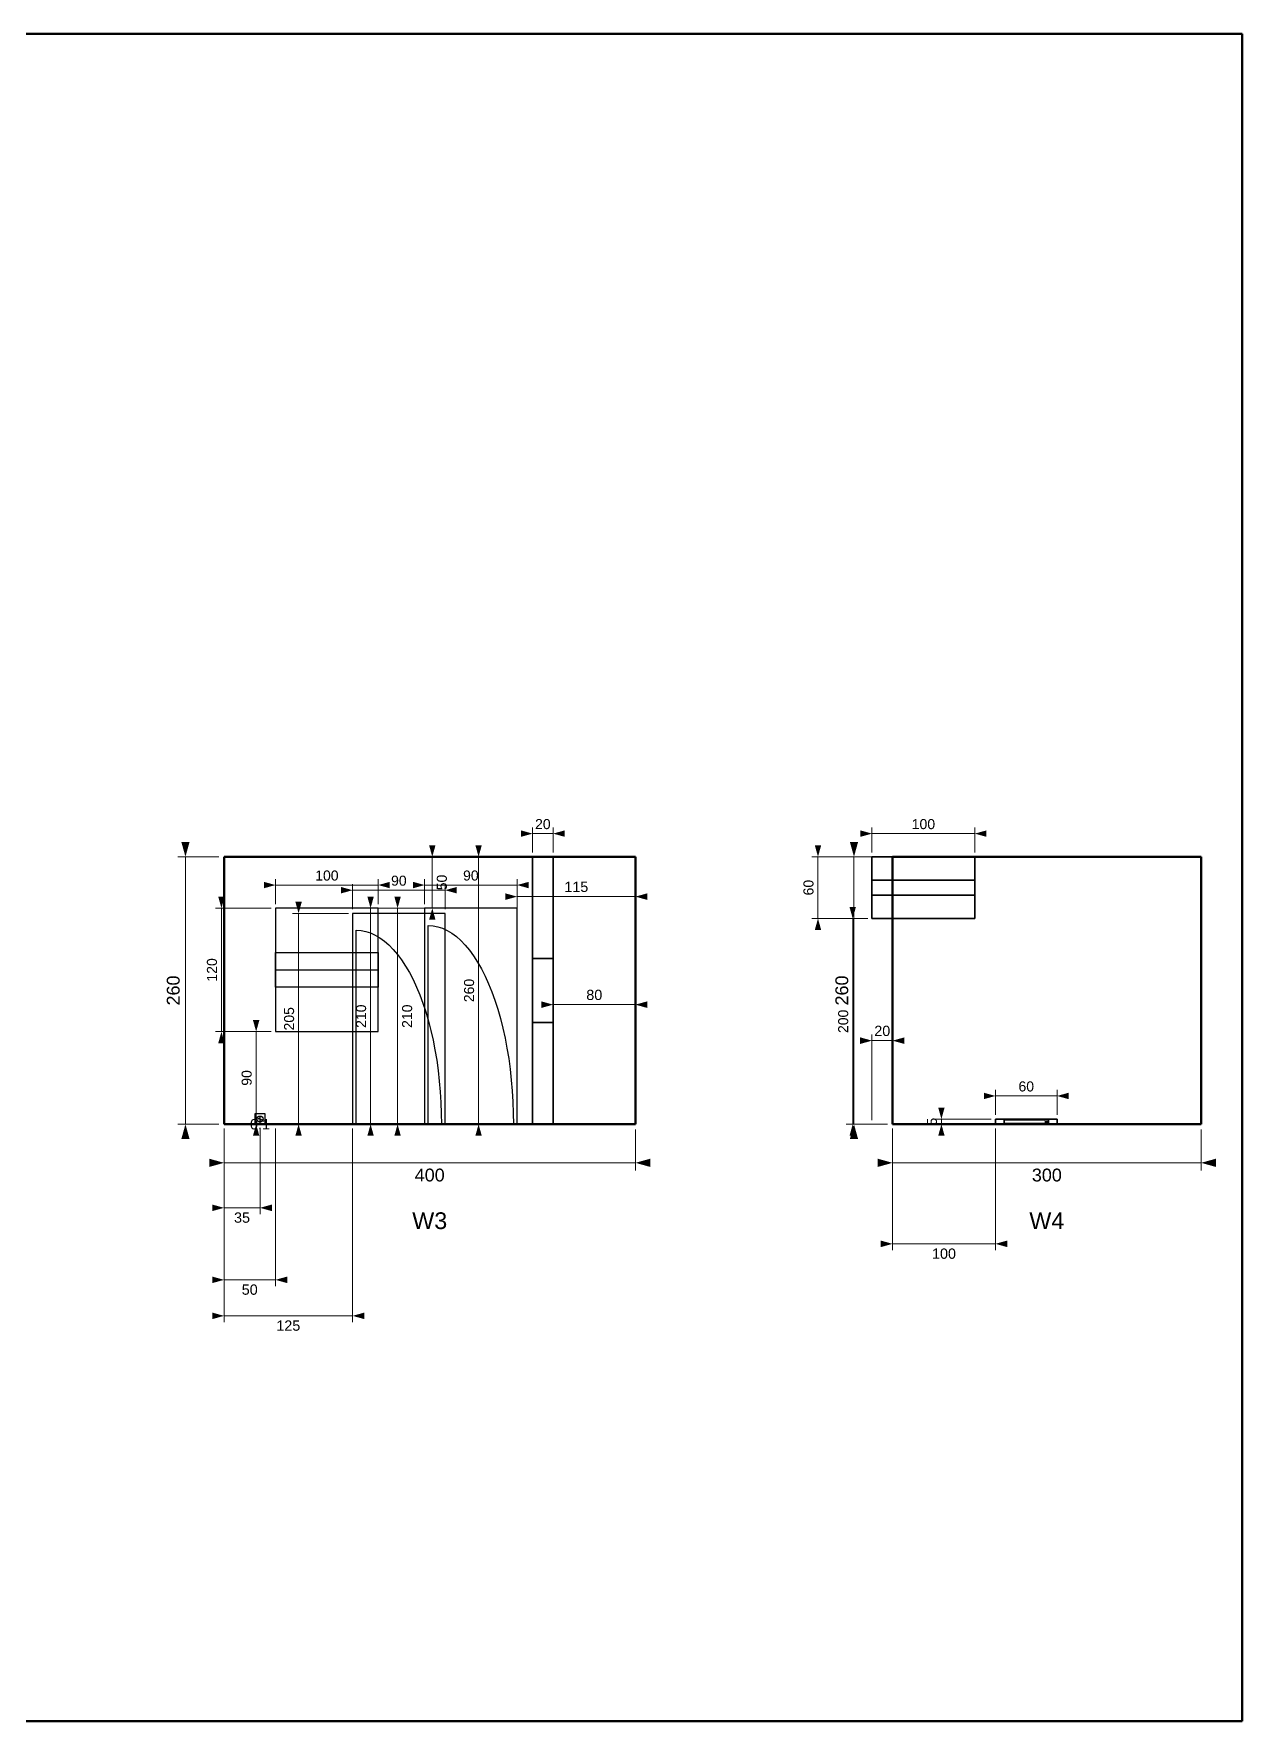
# Model space of a CAD drawing. Header units: millimetres. Extents: x -2600 to 20900, y -15403 to 1000.
# Drawn here: x 9150 to 20900, y -15403 to 1000 of the extents above; entities that cross this region are included whole.
import ezdxf
from ezdxf.enums import TextEntityAlignment as Align

# ---------------------------------------------------------------- set-up
doc = ezdxf.new("R2010")
doc.units = ezdxf.units.MM
doc.header["$LTSCALE"] = 10
for name, color, linetype, lineweight in [('SOL-DIM-INSTALATSIA-11', 4, 'CONTINUOUS', 13), ('SOL-DIM-MIVNE-12', 9, 'CONTINUOUS', 13), ('SOL-DIM-MIVNE-16', 9, 'CONTINUOUS', 13), ('SOL-DIM-MIVNE-17', 9, 'CONTINUOUS', 13), ('SOL-DIM-PTACHIM-13', 5, 'CONTINUOUS', 13), ('SOL-DIM-PTACHIM-14', 5, 'CONTINUOUS', 13), ('SOL-DIM-PTACHIM-15', 5, 'CONTINUOUS', 13), ('SOL-INSTALATSIA', 4, 'CONTINUOUS', 25), ('SOL-KIROT', 9, 'CONTINUOUS', 50), ('SOL-MIDOT-CHUTS', 1, 'CONTINUOUS', 13), ('SOL-MISGERET', 250, 'CONTINUOUS', 18), ('SOL-MIVNE', 9, 'CONTINUOUS', 35), ('SOL-PTACHIM', 5, 'CONTINUOUS', 25)]:
    doc.layers.add(name, color=color, linetype=linetype, lineweight=lineweight)
doc.styles.add('SOLINE', font='arial.ttf')

msp = doc.modelspace()

# ---------------------------------------------------------------- linework, layer by layer
at = {"layer": 'SOL-DIM-INSTALATSIA-11'}
for p, q in [((11000, -9640), (11000, -10472.5)), ((11350, -9600), (11350, -9600)), ((11350, -9600), (11350, -9600)), ((11350, -9600), (11350, -9600)), ((11350, -9640), (11350, -10472.5)), ((11000, -10412.5), (11350, -10412.5))]:
    msp.add_line(p, q, dxfattribs=at)
for points in [[(11350, -9600), (11350, -9600), (11350, -9600)], [(11350, -9600), (11350, -9600), (11350, -9600)], [(11000, -10412.5), (10885, -10444.5), (10885, -10380.5)], [(11350, -10412.5), (11465, -10444.5), (11465, -10380.5)]]:
    msp.add_solid(points, dxfattribs=at)
at = {"layer": 'SOL-DIM-MIVNE-12'}
for p, q in [((14000, -6960), (14000, -6716.5)), ((14200, -6960), (14200, -6716.5)), ((14000, -6775), (14200, -6775)), ((13960, -7000), (13416.5, -7000)), ((13475, -9600), (13475, -7000)), ((14200, -9560), (14200, -8377.5)), ((15000, -8437.5), (14200, -8437.5)), ((15000, -9560), (15000, -8377.5)), ((13960, -9600), (13416.5, -9600))]:
    msp.add_line(p, q, dxfattribs=at)
for points in [[(13475, -7000), (13443.8, -6887.875), (13506.2, -6887.875)], [(14000, -6775), (13887.875, -6743.8), (13887.875, -6806.2)], [(14200, -6775), (14312.125, -6743.8), (14312.125, -6806.2)], [(14200, -8437.5), (14085, -8405.5), (14085, -8469.5)], [(15000, -8437.5), (15115, -8405.5), (15115, -8469.5)], [(13475, -9600), (13443.8, -9712.125), (13506.2, -9712.125)]]:
    msp.add_solid(points, dxfattribs=at)
at = {"layer": 'SOL-DIM-MIVNE-16'}
for p, q in [((17300, -6960), (17300, -6716.5)), ((18300, -6960), (18300, -6716.5)), ((17300, -6775), (18300, -6775)), ((17260, -7000), (16716.5, -7000)), ((16775, -7600), (16775, -7000)), ((17260, -7600), (16716.5, -7600)), ((17260, -7600), (17054, -7600)), ((17112.5, -9600), (17112.5, -7600)), ((17300, -9560), (17300, -8727.5)), ((17500, -8787.5), (17300, -8787.5)), ((17500, -9560), (17500, -8727.5)), ((17260, -9600), (17054, -9600))]:
    msp.add_line(p, q, dxfattribs=at)
for points in [[(16775, -7000), (16743.8, -6887.875), (16806.2, -6887.875)], [(17300, -6775), (17187.875, -6743.8), (17187.875, -6806.2)], [(18300, -6775), (18412.125, -6743.8), (18412.125, -6806.2)], [(17112.5, -7600), (17081.3, -7487.875), (17143.7, -7487.875)], [(16775, -7600), (16743.8, -7712.125), (16806.2, -7712.125)], [(17300, -8787.5), (17185, -8755.5), (17185, -8819.5)], [(17500, -8787.5), (17615, -8755.5), (17615, -8819.5)], [(17112.5, -9600), (17081.3, -9712.125), (17143.7, -9712.125)]]:
    msp.add_solid(points, dxfattribs=at)
at = {"layer": 'SOL-DIM-MIVNE-17'}
for p, q in [((18500, -9510), (18500, -9266.5)), ((18500, -9325), (19100, -9325)), ((19100, -9510), (19100, -9266.5)), ((17500, -9640), (17500, -10822.5)), ((18460, -9550), (17916.5, -9550)), ((18460, -9600), (17916.5, -9600)), ((17975, -9600), (17975, -9550)), ((18500, -9640), (18500, -10822.5)), ((17500, -10762.5), (18500, -10762.5))]:
    msp.add_line(p, q, dxfattribs=at)
for points in [[(18500, -9325), (18387.875, -9293.8), (18387.875, -9356.2)], [(19100, -9325), (19212.125, -9293.8), (19212.125, -9356.2)], [(17975, -9550), (17943.8, -9437.875), (18006.2, -9437.875)], [(17975, -9600), (17943.8, -9712.125), (18006.2, -9712.125)], [(17500, -10762.5), (17385, -10794.5), (17385, -10730.5)], [(18500, -10762.5), (18615, -10794.5), (18615, -10730.5)]]:
    msp.add_solid(points, dxfattribs=at)
at = {"layer": 'SOL-DIM-PTACHIM-13'}
for p, q in [((12540, -7000), (13083.5, -7000)), ((13025, -7500), (13025, -7000)), ((11500, -7460), (11500, -7216.5)), ((12500, -7460), (12500, -7216.5)), ((11500, -7275), (12500, -7275)), ((11460, -7500), (10916.5, -7500)), ((10975, -8700), (10975, -7500)), ((12540, -7500), (12746, -7500)), ((12540, -7500), (13083.5, -7500)), ((12687.5, -9600), (12687.5, -7500)), ((11460, -8700), (10916.5, -8700)), ((11460, -8700), (11254, -8700)), ((11312.5, -9600), (11312.5, -8700)), ((11000, -9640), (11000, -11172.5)), ((11460, -9600), (11254, -9600)), ((11500, -9640), (11500, -11172.5)), ((12540, -9600), (12746, -9600)), ((11000, -11112.5), (11500, -11112.5))]:
    msp.add_line(p, q, dxfattribs=at)
for points in [[(13025, -7000), (13056.2, -6887.875), (12993.8, -6887.875)], [(11500, -7275), (11387.875, -7243.8), (11387.875, -7306.2)], [(12500, -7275), (12612.125, -7243.8), (12612.125, -7306.2)], [(10975, -7500), (10943.8, -7387.875), (11006.2, -7387.875)], [(12687.5, -7500), (12718.7, -7387.875), (12656.3, -7387.875)], [(13025, -7500), (13056.2, -7612.125), (12993.8, -7612.125)], [(11312.5, -8700), (11281.3, -8587.875), (11343.7, -8587.875)], [(10975, -8700), (10943.8, -8812.125), (11006.2, -8812.125)], [(11312.5, -9600), (11281.3, -9712.125), (11343.7, -9712.125)], [(12687.5, -9600), (12718.7, -9712.125), (12656.3, -9712.125)], [(11000, -11112.5), (10885, -11144.5), (10885, -11080.5)], [(11500, -11112.5), (11615, -11144.5), (11615, -11080.5)]]:
    msp.add_solid(points, dxfattribs=at)
at = {"layer": 'SOL-DIM-PTACHIM-14'}
for p, q in [((12250, -7510), (12250, -7266.5)), ((12250, -7325), (13150, -7325)), ((13150, -7510), (13150, -7266.5)), ((12210, -7550), (11666.5, -7550)), ((11725, -9600), (11725, -7550)), ((11000, -9640), (11000, -11522.5)), ((12210, -9600), (11666.5, -9600)), ((12250, -9640), (12250, -11522.5)), ((11000, -11462.5), (12250, -11462.5))]:
    msp.add_line(p, q, dxfattribs=at)
for points in [[(12250, -7325), (12137.875, -7293.8), (12137.875, -7356.2)], [(13150, -7325), (13262.125, -7293.8), (13262.125, -7356.2)], [(11725, -7550), (11693.8, -7437.875), (11756.2, -7437.875)], [(11725, -9600), (11693.8, -9712.125), (11756.2, -9712.125)], [(11000, -11462.5), (10885, -11494.5), (10885, -11430.5)], [(12250, -11462.5), (12365, -11494.5), (12365, -11430.5)]]:
    msp.add_solid(points, dxfattribs=at)
at = {"layer": 'SOL-DIM-PTACHIM-15'}
for p, q in [((12950, -7460), (12950, -7216.5)), ((13850, -7460), (13850, -7216.5)), ((12950, -7275), (13850, -7275)), ((13850, -9560), (13850, -7327.5)), ((15000, -9560), (15000, -7327.5)), ((12910, -7500), (12366.5, -7500)), ((12425, -9600), (12425, -7500)), ((15000, -7387.5), (13850, -7387.5)), ((12910, -9600), (12366.5, -9600))]:
    msp.add_line(p, q, dxfattribs=at)
for points in [[(12950, -7275), (12837.875, -7243.8), (12837.875, -7306.2)], [(13850, -7387.5), (13735, -7355.5), (13735, -7419.5)], [(13850, -7275), (13962.125, -7243.8), (13962.125, -7306.2)], [(15000, -7387.5), (15115, -7355.5), (15115, -7419.5)], [(12425, -7500), (12393.8, -7387.875), (12456.2, -7387.875)], [(12425, -9600), (12393.8, -9712.125), (12456.2, -9712.125)]]:
    msp.add_solid(points, dxfattribs=at)
at = {"layer": 'SOL-INSTALATSIA'}
for p, q in [((11400, -9500), (11300, -9500)), ((11300, -9500), (11300, -9600)), ((11400, -9600), (11400, -9500)), ((11300, -9600), (11400, -9600)), ((11330, -9550), (11340, -9542)), ((11340, -9542), (11350, -9550)), ((11350, -9600), (11350, -9528)), ((11350, -9550), (11360, -9558)), ((11360, -9558), (11370, -9550))]:
    msp.add_line(p, q, dxfattribs=at)
msp.add_arc((11350, -9550), 30, 0, 360, dxfattribs=at)
at = {"layer": 'SOL-KIROT'}
for p, q in [((15000, -7000), (11000, -7000)), ((11000, -7000), (11000, -9600)), ((15000, -9600), (15000, -7000)), ((20500, -7000), (17500, -7000)), ((17500, -7000), (17500, -9600)), ((20500, -9600), (20500, -7000)), ((11000, -9600), (15000, -9600)), ((17500, -9600), (20500, -9600))]:
    msp.add_line(p, q, dxfattribs=at)
at = {"layer": 'SOL-MIDOT-CHUTS'}
for p, q in [((10950, -7000), (10550, -7000)), ((10625, -9600), (10625, -7000)), ((17450, -7000), (17050, -7000)), ((17125, -9600), (17125, -7000)), ((10950, -9600), (10550, -9600)), ((11000, -9650), (11000, -10050)), ((15000, -9650), (15000, -10050)), ((17450, -9600), (17050, -9600)), ((17500, -9650), (17500, -10050)), ((20500, -9650), (20500, -10050)), ((11000, -9975), (15000, -9975)), ((17500, -9975), (20500, -9975))]:
    msp.add_line(p, q, dxfattribs=at)
for points in [[(10625, -7000), (10585, -6856.25), (10665, -6856.25)], [(17125, -7000), (17085, -6856.25), (17165, -6856.25)], [(10625, -9600), (10585, -9743.75), (10665, -9743.75)], [(17125, -9600), (17085, -9743.75), (17165, -9743.75)], [(11000, -9975), (10856.25, -10015), (10856.25, -9935)], [(15000, -9975), (15143.75, -10015), (15143.75, -9935)], [(17500, -9975), (17356.25, -10015), (17356.25, -9935)], [(20500, -9975), (20643.75, -10015), (20643.75, -9935)]]:
    msp.add_solid(points, dxfattribs=at)
at = {"layer": 'SOL-MISGERET', "lineweight": 50}
for p, q in [((20900, 1000), (-2600, 1000)), ((20900, -15403.125), (20900, 1000)), ((-2600, -15403.125), (20900, -15403.125))]:
    msp.add_line(p, q, dxfattribs=at)
at = {"layer": 'SOL-MIVNE'}
for p, q in [((14200, -7000), (14000, -7000)), ((14000, -7000), (14000, -9600)), ((14200, -9600), (14200, -7000)), ((18300, -7000), (17300, -7000)), ((17300, -7000), (17300, -7600)), ((18300, -7600), (18300, -7000)), ((17300, -7228), (18300, -7228)), ((17300, -7372), (17300, -7228)), ((18300, -7372), (17300, -7372)), ((18300, -7228), (18300, -7372)), ((17300, -7600), (18300, -7600)), ((14000, -7988), (14200, -7988)), ((14000, -8612), (14000, -7988)), ((14200, -7988), (14200, -8612)), ((14200, -8612), (14000, -8612)), ((14000, -9600), (14200, -9600)), ((19100, -9550), (18500, -9550)), ((18500, -9550), (18500, -9600)), ((18500, -9600), (19100, -9600)), ((18584, -9557), (19016, -9557)), ((18584, -9593), (18584, -9557)), ((19016, -9593), (18584, -9593)), ((18980, -9572), (19016, -9575)), ((19016, -9575), (18980, -9578)), ((19016, -9557), (19016, -9593)), ((19100, -9600), (19100, -9550))]:
    msp.add_line(p, q, dxfattribs=at)
at = {"layer": 'SOL-PTACHIM'}
for p, q in [((12500, -7500), (11500, -7500)), ((11500, -7500), (11500, -8700)), ((12500, -8700), (12500, -7500)), ((13850, -7500), (12950, -7500)), ((12950, -7500), (12950, -9600)), ((13850, -9600), (13850, -7500)), ((13150, -7550), (12250, -7550)), ((12250, -7550), (12250, -9600)), ((12986, -9600), (12986, -7668)), ((12986, -7668), (13032.4263, -7671.0394)), ((13032.4263, -7671.0394), (13078.7066, -7680.148)), ((13078.7066, -7680.148), (13124.6952, -7695.2972)), ((13124.6952, -7695.2972), (13170.2473, -7716.4393)), ((13150, -9600), (13150, -7550)), ((12286, -9600), (12286, -7714)), ((12286, -7714), (12332.4263, -7716.967)), ((12332.4263, -7716.967), (12378.7066, -7725.8588)), ((12378.7066, -7725.8588), (12424.6952, -7740.6473)), ((12424.6952, -7740.6473), (12470.2473, -7761.286)), ((12470.2473, -7761.286), (12515.2198, -7787.7099)), ((12515.2198, -7787.7099), (12559.4711, -7819.836)), ((12559.4711, -7819.836), (12602.8619, -7857.5632)), ((12602.8619, -7857.5632), (12645.2557, -7900.7727)), ((13170.2473, -7716.4393), (13215.2198, -7743.5077)), ((13215.2198, -7743.5077), (13259.4711, -7776.4174)), ((13259.4711, -7776.4174), (13302.8619, -7815.0647)), ((13302.8619, -7815.0647), (13345.2557, -7859.3281)), ((13345.2557, -7859.3281), (13386.5192, -7909.0683)), ((11500, -7932), (12500, -7932)), ((11500, -8268), (11500, -7932)), ((12500, -7932), (12500, -8268)), ((12645.2557, -7900.7727), (12686.5192, -7949.3286)), ((12686.5192, -7949.3286), (12726.5226, -8003.0782)), ((12726.5226, -8003.0782), (12765.1398, -8061.8522)), ((13386.5192, -7909.0683), (13426.5226, -7964.1288)), ((13426.5226, -7964.1288), (13465.1398, -8024.3364)), ((13465.1398, -8024.3364), (13502.2496, -8089.5016)), ((11500, -8100), (12500, -8100)), ((12765.1398, -8061.8522), (12802.2496, -8125.4658)), ((12802.2496, -8125.4658), (12837.735, -8193.7189)), ((12837.735, -8193.7189), (12871.4844, -8266.3966)), ((13502.2496, -8089.5016), (13537.735, -8159.4193)), ((13537.735, -8159.4193), (13571.4844, -8233.8697)), ((12500, -8268), (11500, -8268)), ((12871.4844, -8266.3966), (12903.3917, -8343.2704)), ((12903.3917, -8343.2704), (12933.3565, -8424.0982)), ((13571.4844, -8233.8697), (13603.3917, -8312.6184)), ((13603.3917, -8312.6184), (13633.3565, -8395.4177)), ((12933.3565, -8424.0982), (12961.2844, -8508.6259)), ((12961.2844, -8508.6259), (12987.0876, -8596.5875)), ((13633.3565, -8395.4177), (13661.2844, -8482.0071)), ((13661.2844, -8482.0071), (13687.0876, -8572.114)), ((12987.0876, -8596.5875), (13010.685, -8687.7062)), ((13010.685, -8687.7062), (13032.0022, -8781.6953)), ((13687.0876, -8572.114), (13710.685, -8665.4551)), ((13710.685, -8665.4551), (13732.0022, -8761.7366)), ((11500, -8700), (12500, -8700)), ((13032.0022, -8781.6953), (13050.9723, -8878.259)), ((13732.0022, -8761.7366), (13750.9723, -8860.6556)), ((13050.9723, -8878.259), (13067.5354, -8977.0937)), ((13067.5354, -8977.0937), (13081.6395, -9077.8882)), ((13750.9723, -8860.6556), (13767.5354, -8961.9009)), ((13767.5354, -8961.9009), (13781.6395, -9065.1538)), ((13081.6395, -9077.8882), (13093.2403, -9180.3255)), ((13093.2403, -9180.3255), (13102.3012, -9284.0833)), ((13781.6395, -9065.1538), (13793.2403, -9170.0896)), ((13793.2403, -9170.0896), (13802.3012, -9276.378)), ((13102.3012, -9284.0833), (13108.7937, -9388.835)), ((13802.3012, -9276.378), (13808.7937, -9383.6846)), ((13108.7937, -9388.835), (13112.6974, -9494.2511)), ((13112.6974, -9494.2511), (13114, -9600)), ((13808.7937, -9383.6846), (13812.6974, -9491.6719)), ((13812.6974, -9491.6719), (13814, -9600)), ((12250, -9600), (13150, -9600)), ((12250, -9600), (12286, -9600)), ((12950, -9600), (13850, -9600)), ((12950, -9600), (12986, -9600)), ((13114, -9600), (13150, -9600)), ((13814, -9600), (13850, -9600))]:
    msp.add_line(p, q, dxfattribs=at)

# ---------------------------------------------------------------- texts
at = {"layer": 'SOL-DIM-INSTALATSIA-11', "style": 'SOLINE'}
for s, p in [('0.1', (11350, -9600)), ('35', (11175, -10507.5))]:
    msp.add_text(s, height=100, dxfattribs=at).set_placement(p, align=Align.MIDDLE_CENTER)
at = {"layer": 'SOL-DIM-MIVNE-12', "style": 'SOLINE'}
msp.add_text('20', height=97.5, dxfattribs=at).set_placement((14100, -6682.375), align=Align.MIDDLE_CENTER)
for s, height, rotation, p in [('260', 97.5, 90, (13382.375, -8300)), ('80', 100, 360, (14600, -8342.5))]:
    msp.add_text(s, height=height, rotation=rotation, dxfattribs=at).set_placement(p, align=Align.MIDDLE_CENTER)
at = {"layer": 'SOL-DIM-MIVNE-16', "style": 'SOLINE'}
msp.add_text('100', height=97.5, dxfattribs=at).set_placement((17800, -6682.375), align=Align.MIDDLE_CENTER)
for s, height, rotation, p in [('60', 97.5, 90, (16682.375, -7300)), ('200', 97.5, 90, (17019.875, -8600)), ('20', 100, 360, (17400, -8692.5))]:
    msp.add_text(s, height=height, rotation=rotation, dxfattribs=at).set_placement(p, align=Align.MIDDLE_CENTER)
at = {"layer": 'SOL-DIM-MIVNE-17', "style": 'SOLINE'}
for s, height, p in [('60', 97.5, (18800, -9232.375)), ('100', 100, (18000, -10857.5))]:
    msp.add_text(s, height=height, dxfattribs=at).set_placement(p, align=Align.MIDDLE_CENTER)
msp.add_text('5', height=97.5, rotation=90, dxfattribs=at).set_placement((17882.375, -9575), align=Align.MIDDLE_CENTER)
at = {"layer": 'SOL-DIM-PTACHIM-13', "style": 'SOLINE'}
for s, height, p in [('100', 97.5, (12000, -7182.375)), ('50', 100, (11250, -11207.5))]:
    msp.add_text(s, height=height, dxfattribs=at).set_placement(p, align=Align.MIDDLE_CENTER)
for s, p in [('50', (13117.625, -7250)), ('120', (10882.375, -8100)), ('210', (12780.125, -8550)), ('90', (11219.875, -9150))]:
    msp.add_text(s, height=97.5, rotation=90, dxfattribs=at).set_placement(p, align=Align.MIDDLE_CENTER)
at = {"layer": 'SOL-DIM-PTACHIM-14', "style": 'SOLINE'}
for s, height, p in [('90', 97.5, (12700, -7232.375)), ('125', 100, (11625, -11557.5))]:
    msp.add_text(s, height=height, dxfattribs=at).set_placement(p, align=Align.MIDDLE_CENTER)
msp.add_text('205', height=97.5, rotation=90, dxfattribs=at).set_placement((11632.375, -8575), align=Align.MIDDLE_CENTER)
at = {"layer": 'SOL-DIM-PTACHIM-15', "style": 'SOLINE'}
msp.add_text('90', height=97.5, dxfattribs=at).set_placement((13400, -7182.375), align=Align.MIDDLE_CENTER)
for s, height, rotation, p in [('115', 100, 360, (14425, -7292.5)), ('210', 97.5, 90, (12332.375, -8550))]:
    msp.add_text(s, height=height, rotation=rotation, dxfattribs=at).set_placement(p, align=Align.MIDDLE_CENTER)
at = {"layer": 'SOL-MIDOT-CHUTS', "style": 'SOLINE'}
for p in [(10506.25, -8300), (17006.25, -8300)]:
    msp.add_text('260', height=125, rotation=90, dxfattribs=at).set_placement(p, align=Align.MIDDLE_CENTER)
for s, p in [('400', (13000, -10093.75)), ('300', (19000, -10093.75))]:
    msp.add_text(s, height=125, dxfattribs=at).set_placement(p, align=Align.MIDDLE_CENTER)
at = {"layer": 'SOL-MISGERET', "style": 'SOLINE'}
for s, p in [('W3', (13000, -10537.5)), ('W4', (19000, -10537.5))]:
    msp.add_text(s, height=162.5, dxfattribs=at).set_placement(p, align=Align.MIDDLE_CENTER)

doc.saveas('drawing.dxf')
